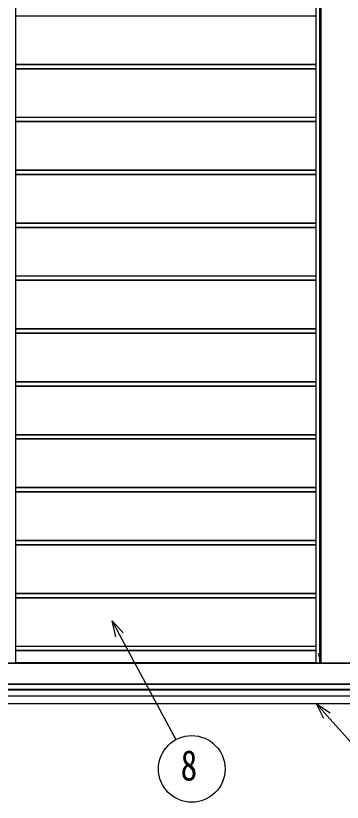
# Model space of a CAD drawing. Units: millimetres, scale not verified. Extents: x -14717 to 14718, y -10397 to 10401.
# Drawn here: x -3230 to -1995, y -3821 to -848 of the extents above; entities that cross this region are included whole.
import ezdxf
from ezdxf.enums import TextEntityAlignment as Align

# ---------------------------------------------------------------- set-up
doc = ezdxf.new("R2010")
doc.units = ezdxf.units.MM
doc.header["$LTSCALE"] = 50
doc.layers.add('0-5_YKK_A1', color=4, linetype='Continuous')
doc.layers.add('0-6_YKK_D', color=6, linetype='Continuous')
doc.styles.add('ＭＳ ゴシック', font='')
doc.styles.get('ＭＳ ゴシック').set_extended_font_data('MS Gothic')

msp = doc.modelspace()

# ---------------------------------------------------------------- linework, layer by layer
at = {"layer": '0-5_YKK_A1'}
for p, q in [((-3229.47, -3294), (-3229.47, 1805)), ((-2095.21, 1805), (-2095.21, -3294)), ((-2095.21, 1803.5), (-2095.21, -3292.5)), ((-2095.16, 1805), (-2095.16, -3294)), ((-2094.64, 1805), (-2094.64, -3294)), ((-2076.7, 1805), (-2076.7, -3294)), ((-2076.18, 1805), (-2076.18, -3294)), ((-2081.15, 1769.73), (-2081.15, -3258.73)), ((-2080.12, 1769.8), (-2080.12, -3258.8)), ((-3229.47, -847.8), (-2095.21, -847.8)), ((-3229.47, -1030.5), (-2095.21, -1030.5)), ((-3229.47, -1031.5), (-2095.21, -1031.5)), ((-3229.47, -1046.5), (-2095.21, -1046.5)), ((-3229.47, -1047.5), (-2095.21, -1047.5)), ((-3229.47, -1047.8), (-2095.21, -1047.8)), ((-3229.47, -1230.5), (-2095.21, -1230.5)), ((-3229.47, -1231.5), (-2095.21, -1231.5)), ((-3229.47, -1246.5), (-2095.21, -1246.5)), ((-3229.47, -1247.5), (-2095.21, -1247.5)), ((-3229.47, -1247.8), (-2095.21, -1247.8)), ((-3229.47, -1430.5), (-2095.21, -1430.5)), ((-3229.47, -1431.5), (-2095.21, -1431.5)), ((-3229.47, -1446.5), (-2095.21, -1446.5)), ((-3229.47, -1447.5), (-2095.21, -1447.5)), ((-3229.47, -1447.8), (-2095.21, -1447.8)), ((-3229.47, -1630.5), (-2095.21, -1630.5)), ((-3229.47, -1631.5), (-2095.21, -1631.5)), ((-3229.47, -1646.5), (-2095.21, -1646.5)), ((-3229.47, -1647.5), (-2095.21, -1647.5)), ((-3229.47, -1647.8), (-2095.21, -1647.8)), ((-3229.47, -1830.5), (-2095.21, -1830.5)), ((-3229.47, -1831.5), (-2095.21, -1831.5)), ((-3229.47, -1846.5), (-2095.21, -1846.5)), ((-3229.47, -1847.5), (-2095.21, -1847.5)), ((-3229.47, -1847.8), (-2095.21, -1847.8)), ((-3229.47, -2030.5), (-2095.21, -2030.5)), ((-3229.47, -2031.5), (-2095.21, -2031.5)), ((-3229.47, -2046.5), (-2095.21, -2046.5)), ((-3229.47, -2047.5), (-2095.21, -2047.5)), ((-3229.47, -2047.8), (-2095.21, -2047.8)), ((-3229.47, -2230.5), (-2095.21, -2230.5)), ((-3229.47, -2231.5), (-2095.21, -2231.5)), ((-3229.47, -2246.5), (-2095.21, -2246.5)), ((-3229.47, -2247.5), (-2095.21, -2247.5)), ((-3229.47, -2247.8), (-2095.21, -2247.8)), ((-3229.47, -2430.5), (-2095.21, -2430.5)), ((-3229.47, -2431.5), (-2095.21, -2431.5)), ((-3229.47, -2446.5), (-2095.21, -2446.5)), ((-3229.47, -2447.5), (-2095.21, -2447.5)), ((-3229.47, -2447.8), (-2095.21, -2447.8)), ((-3229.47, -2630.5), (-2095.21, -2630.5)), ((-3229.47, -2631.5), (-2095.21, -2631.5)), ((-3229.47, -2646.5), (-2095.21, -2646.5)), ((-3229.47, -2647.5), (-2095.21, -2647.5)), ((-3229.47, -2647.8), (-2095.21, -2647.8)), ((-3229.47, -2830.5), (-2095.21, -2830.5)), ((-3229.47, -2831.5), (-2095.21, -2831.5)), ((-3229.47, -2846.5), (-2095.21, -2846.5)), ((-3229.47, -2847.5), (-2095.21, -2847.5)), ((-3229.47, -2847.8), (-2095.21, -2847.8)), ((-3229.47, -3030.5), (-2095.21, -3030.5)), ((-3229.47, -3031.5), (-2095.21, -3031.5)), ((-3229.47, -3046.5), (-2095.21, -3046.5)), ((-3229.47, -3047.5), (-2095.21, -3047.5)), ((-3229.47, -3047.8), (-2095.21, -3047.8)), ((-3229.47, -3230.5), (-2095.21, -3230.5)), ((-3229.47, -3231.5), (-2095.21, -3231.5)), ((-3229.47, -3246.5), (-2095.21, -3246.5)), ((-3229.47, -3247.5), (-2095.21, -3247.5)), ((-3229.47, -3247.8), (-2095.21, -3247.8)), ((-2084.25, -3259.5), (-2083.8, -3258.73)), ((-2084.25, -3259.5), (-2084.25, -3269.5)), ((-2084.25, -3269.5), (-2083.8, -3270.27)), ((-2083.8, -3258.73), (-2080.25, -3258.73)), ((-2083.8, -3261.61), (-2080.25, -3261.61)), ((-2083.8, -3267.39), (-2080.25, -3267.39)), ((-2083.8, -3270.27), (-2080.25, -3270.27)), ((-2081.15, -3270.27), (-2081.15, -3294)), ((-2080.25, -3258.73), (-2080.25, -3270.27)), ((-2080.25, -3258.8), (-2079.05, -3258.8)), ((-2080.25, -3270.2), (-2079.05, -3270.2)), ((-2080.12, -3270.2), (-2080.12, -3294)), ((-4589.52, -3294.5), (-276.02, -3294.5)), ((-4589.52, -3295), (-276.02, -3295)), ((-3229.95, -3294), (-3229.47, -3294)), ((-3229.47, -3292.5), (-2095.21, -3292.5)), ((-2095.21, -3294), (-2095.16, -3294)), ((-2095.21, -3294), (-2095.21, -3294)), ((-2095.16, -3294), (-2094.64, -3294)), ((-2094.64, -3294), (-2081.15, -3294)), ((-2081.15, -3294), (-2080.12, -3294)), ((-2080.12, -3294), (-2076.7, -3294)), ((-2076.7, -3294), (-2076.18, -3294)), ((-2076.18, -3294), (-1992.23, -3294)), ((-2064.3, -3294.5), (-2064.3, -3294)), ((-2062.56, -3294.5), (-2062.56, -3294)), ((-2006.33, -3294.5), (-2006.33, -3294)), ((-2004.6, -3294.5), (-2004.6, -3294)), ((-4589.52, -3374), (-276.02, -3374)), ((-4589.52, -3374.5), (-276.02, -3374.5)), ((-4589.52, -3374.8), (-276.64, -3374.8)), ((-162.62, -3419.5), (-5160.27, -3419.5)), ((-5125.84, -3394), (-279.62, -3394)), ((-5125.84, -3394.5), (-279.62, -3394.5)), ((-5125.84, -3396.5), (-280.63, -3396.5)), ((-162.6, -3420), (-5160.26, -3420)), ((-164.1, -3449), (-5158.7, -3449)), ((-164.12, -3449.5), (-5158.7, -3449.5))]:
    msp.add_line(p, q, dxfattribs=at)
for points in [[(-2084.25, -3261.45), (-2081.89, -3262.6), (-2080.88, -3264.5)], [(-2084.25, -3267.55), (-2081.89, -3266.4), (-2080.88, -3264.5)]]:
    msp.add_lwpolyline(points, dxfattribs=at)
msp.add_lwpolyline([(-2077.45, -3270.75), (-2077.45, -3258.25), (-2079.05, -3258.25), (-2079.05, -3270.75)], close=True, dxfattribs=at)
for centre, radius, start, end in [((-2081.69, -3260.17), 2.56, 145.61708, 214.38292), ((-2081.69, -3268.83), 2.56, 145.61708, 214.38292), ((-2074.69, -3264.5), 9.55, 162.41276, 197.58724), ((-2072.02, -3291.3), 3.2, 237.52075, 269.99876), ((-2069.23, -3291.3), 3.2, 237.52075, 269.99876), ((-1999.67, -3291.3), 3.2, 270.00124, 302.47925)]:
    msp.add_arc(centre, radius, start, end, dxfattribs=at)
at = {"layer": '0-6_YKK_D'}
for points in [[(-2851.32, -3195.29), (-2865.47, -3135.34), (-2823.24, -3180.18)], [(-2865.47, -3135.34), (-2837.28, -3187.74), (-2623.95, -3584.31)], [(-2064.73, -3504.48), (-2092.51, -3449.5), (-2040.96, -3483.22)], [(-2092.51, -3449.5), (-2052.85, -3493.85), (-1953.85, -3604.53)]]:
    msp.add_lwpolyline(points, dxfattribs=at)
msp.add_circle((-2564.26, -3695.28), 126, dxfattribs=at)

# ---------------------------------------------------------------- texts
at = {"layer": '0-6_YKK_D', "style": 'ＭＳ ゴシック', "width": 0.8}
msp.add_text('8', height=115.5, dxfattribs=at).set_placement((-2606.26, -3774.03), align=Align.BOTTOM_LEFT)

doc.saveas('drawing.dxf')
